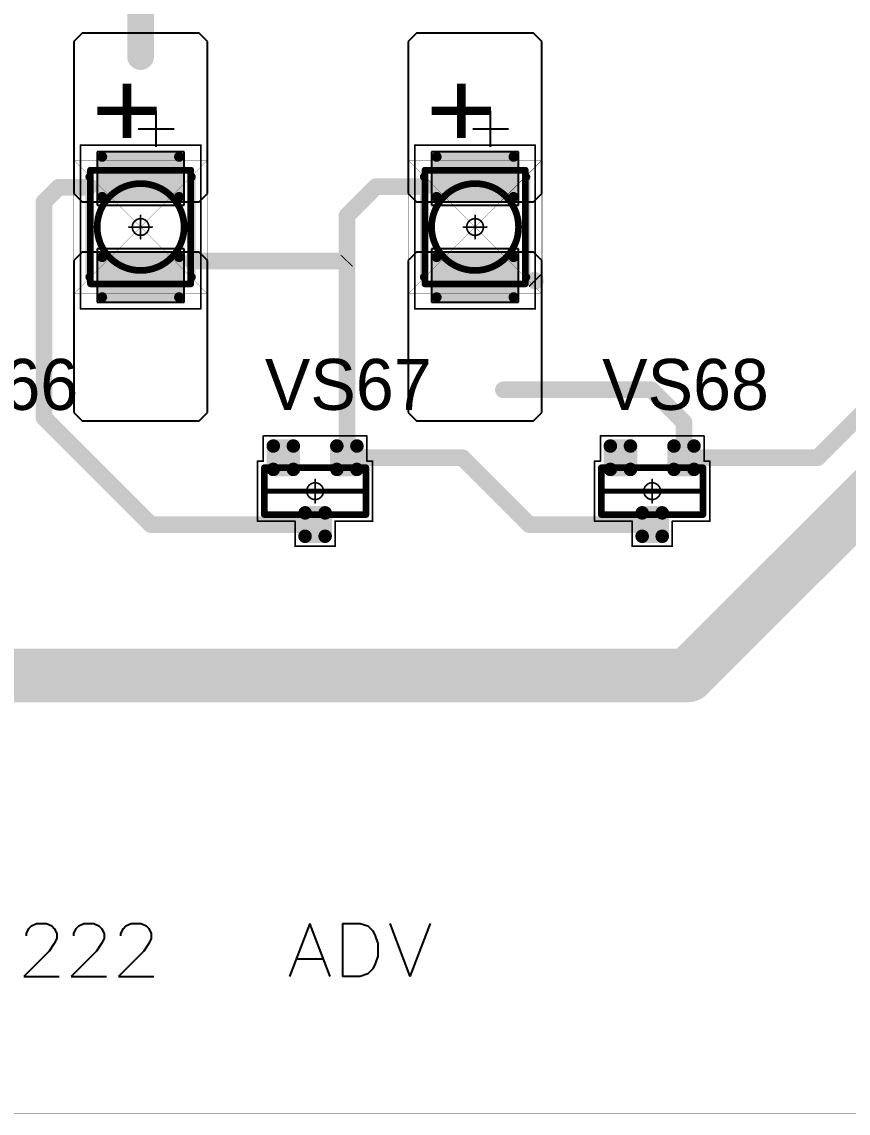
# Model space of a CAD drawing. Header units: millimetres. Extents: x 0 to 775, y 25 to 939.
# Drawn here: x 222.78 to 247.49, y 25.4 to 58.04 of the extents above; entities that cross this region are included whole.
import ezdxf

# ---------------------------------------------------------------- set-up
doc = ezdxf.new("R2010")
doc.units = ezdxf.units.MM
for name, color, linetype in [('Mechanical13', 56, 'Continuous'), ('Mechanical15', 56, 'Continuous'), ('Mechanical3', 76, 'Continuous'), ('Mechanical9', 56, 'Continuous'), ('TopLayer', 1, 'Continuous'), ('TopOverlay', 2, 'Continuous'), ('TopPaste', 8, 'Continuous'), ('TopSolder', 216, 'Continuous')]:
    doc.layers.add(name, color=color, linetype=linetype)

# ---------------------------------------------------------------- blocks, each defined once
blk = doc.blocks.new('SOT23_1')
at = {"layer": 'Mechanical13', "const_width": 0.2}
for points in [[(0.7, 1.52), (-0.7, 1.52)], [(-0.7, -1.52), (-0.7, 1.52)], [(0.7, -1.52), (0.7, 1.52)], [(0.7, -1.52), (-0.7, -1.52)]]:
    blk.add_lwpolyline(points, dxfattribs=at)
at = {"layer": 'Mechanical13', "const_width": 0.1}
for points in [[(-0.75, 1.52, 1), (-0.65, 1.52, 1)], [(-0.75, 1.52, 1), (-0.65, 1.52, 1)], [(0.65, 1.52, 1), (0.75, 1.52, 1)], [(0.65, 1.52, 1), (0.75, 1.52, 1)], [(-0.75, -1.52, 1), (-0.65, -1.52, 1)], [(-0.75, -1.52, 1), (-0.65, -1.52, 1)], [(0.65, -1.52, 1), (0.75, -1.52, 1)], [(0.65, -1.52, 1), (0.75, -1.52, 1)]]:
    blk.add_lwpolyline(points, format="xyb", close=True, dxfattribs=at)
at = {"layer": 'Mechanical15', "const_width": 0.05}
for points in [[(-0.9, 1.55), (-0.9, 1.72)], [(0.9, 1.72), (-0.9, 1.72)], [(0.9, 0.6), (0.9, 1.72)], [(-1.65, -1.55), (-1.65, 1.55)], [(-0.9, 1.55), (-1.65, 1.55)], [(0, -0.35), (0, 0.35)], [(1.65, 0.6), (0.9, 0.6)], [(1.65, -0.6), (1.65, 0.6)], [(0.35, 0), (-0.35, 0)], [(1.65, -0.6), (0.9, -0.6)], [(0.9, -1.72), (0.9, -0.6)], [(-0.9, -1.55), (-1.65, -1.55)], [(-0.9, -1.72), (-0.9, -1.55)], [(0.9, -1.72), (-0.9, -1.72)]]:
    blk.add_lwpolyline(points, dxfattribs=at)
at = {"layer": 'Mechanical15'}
for points, const_width in [([(-0.913, 1.72, 1), (-0.888, 1.72, 1)], 0.025), ([(-0.913, 1.72, 1), (-0.888, 1.72, 1)], 0.025), ([(0.888, 1.72, 1), (0.913, 1.72, 1)], 0.025), ([(0.888, 1.72, 1), (0.913, 1.72, 1)], 0.025), ([(-1.662, 1.55, 1), (-1.637, 1.55, 1)], 0.025), ([(-1.662, 1.55, 1), (-1.637, 1.55, 1)], 0.025), ([(-0.913, 1.55, 1), (-0.888, 1.55, 1)], 0.025), ([(-0.913, 1.55, 1), (-0.888, 1.55, 1)], 0.025), ([(-0.012, 0.35, 1), (0.012, 0.35, 1)], 0.025), ([(0.888, 0.6, 1), (0.913, 0.6, 1)], 0.025), ([(0.888, 0.6, 1), (0.913, 0.6, 1)], 0.025), ([(1.637, 0.6, 1), (1.662, 0.6, 1)], 0.025), ([(1.637, 0.6, 1), (1.662, 0.6, 1)], 0.025), ([(-0.362, 0, 1), (-0.337, 0, 1)], 0.025), ([(0.25, 0, 1), (-0.25, 0, 1)], 0.05), ([(-0.262, 0, 1), (-0.238, 0, 1)], 0.025), ([(0.238, 0, 1), (0.262, 0, 1)], 0.025), ([(0.337, 0, 1), (0.362, 0, 1)], 0.025), ([(-0.012, -0.35, 1), (0.012, -0.35, 1)], 0.025), ([(0.888, -0.6, 1), (0.913, -0.6, 1)], 0.025), ([(0.888, -0.6, 1), (0.913, -0.6, 1)], 0.025), ([(1.637, -0.6, 1), (1.662, -0.6, 1)], 0.025), ([(1.637, -0.6, 1), (1.662, -0.6, 1)], 0.025), ([(-1.662, -1.55, 1), (-1.637, -1.55, 1)], 0.025), ([(-1.662, -1.55, 1), (-1.637, -1.55, 1)], 0.025), ([(-0.913, -1.55, 1), (-0.888, -1.55, 1)], 0.025), ([(-0.913, -1.55, 1), (-0.888, -1.55, 1)], 0.025), ([(-0.913, -1.72, 1), (-0.888, -1.72, 1)], 0.025), ([(-0.913, -1.72, 1), (-0.888, -1.72, 1)], 0.025), ([(0.888, -1.72, 1), (0.913, -1.72, 1)], 0.025), ([(0.888, -1.72, 1), (0.913, -1.72, 1)], 0.025)]:
    blk.add_lwpolyline(points, format="xyb", close=True, dxfattribs=dict(at, const_width=const_width))
at = {"layer": 'TopLayer', "const_width": 0.1}
for points in [[(-1.4, 1.25, 1), (-1.3, 1.25, 1)], [(-0.7, 1.25, 1), (-0.6, 1.25, 1)], [(-1.4, 0.65, 1), (-1.3, 0.65, 1)], [(-0.7, 0.65, 1), (-0.6, 0.65, 1)], [(0.6, 0.3, 1), (0.7, 0.3, 1)], [(1.3, 0.3, 1), (1.4, 0.3, 1)], [(0.6, -0.3, 1), (0.7, -0.3, 1)], [(1.3, -0.3, 1), (1.4, -0.3, 1)], [(-1.4, -0.65, 1), (-1.3, -0.65, 1)], [(-0.7, -0.65, 1), (-0.6, -0.65, 1)], [(-1.4, -1.25, 1), (-1.3, -1.25, 1)], [(-0.7, -1.25, 1), (-0.6, -1.25, 1)]]:
    blk.add_lwpolyline(points, format="xyb", close=True, dxfattribs=at)
at = {"layer": 'TopLayer'}
for points in [[(-1.35, 1.35), (-1.35, 0.55), (-0.65, 1.35), (-0.65, 0.55)], [(-1.45, 1.25), (-1.45, 0.65), (-0.55, 1.25), (-0.55, 0.65)], [(0.65, 0.4), (0.65, -0.4), (1.35, 0.4), (1.35, -0.4)], [(0.55, 0.3), (0.55, -0.3), (1.45, 0.3), (1.45, -0.3)], [(-1.45, -0.65), (-1.45, -1.25), (-0.55, -0.65), (-0.55, -1.25)], [(-1.35, -0.55), (-1.35, -1.35), (-0.65, -0.55), (-0.65, -1.35)]]:
    blk.add_solid(points, dxfattribs=at)
at = {"layer": 'TopOverlay', "const_width": 0.15}
blk.add_lwpolyline([(0, -1.5), (0, 1.5)], dxfattribs=at)
at = {"layer": 'TopOverlay', "const_width": 0.075}
for points in [[(-0.038, 1.5, 1), (0.038, 1.5, 1)], [(-0.038, -1.5, 1), (0.038, -1.5, 1)]]:
    blk.add_lwpolyline(points, format="xyb", close=True, dxfattribs=at)
at = {"layer": 'TopPaste', "const_width": 0.075}
for points in [[(-1.387, 1.25, 1), (-1.313, 1.25, 1)], [(-0.687, 1.25, 1), (-0.613, 1.25, 1)], [(-1.387, 0.65, 1), (-1.313, 0.65, 1)], [(-0.687, 0.65, 1), (-0.613, 0.65, 1)], [(0.613, 0.3, 1), (0.687, 0.3, 1)], [(1.313, 0.3, 1), (1.387, 0.3, 1)], [(0.613, -0.3, 1), (0.687, -0.3, 1)], [(1.313, -0.3, 1), (1.387, -0.3, 1)], [(-1.387, -0.65, 1), (-1.313, -0.65, 1)], [(-0.687, -0.65, 1), (-0.613, -0.65, 1)], [(-1.387, -1.25, 1), (-1.313, -1.25, 1)], [(-0.687, -1.25, 1), (-0.613, -1.25, 1)]]:
    blk.add_lwpolyline(points, format="xyb", close=True, dxfattribs=at)
at = {"layer": 'TopPaste'}
for points in [[(-1.35, 1.325), (-1.35, 0.575), (-0.65, 1.325), (-0.65, 0.575)], [(-1.425, 1.25), (-1.425, 0.65), (-0.575, 1.25), (-0.575, 0.65)], [(0.65, 0.375), (0.65, -0.375), (1.35, 0.375), (1.35, -0.375)], [(0.575, 0.3), (0.575, -0.3), (1.425, 0.3), (1.425, -0.3)], [(-1.425, -0.65), (-1.425, -1.25), (-0.575, -0.65), (-0.575, -1.25)], [(-1.35, -0.575), (-1.35, -1.325), (-0.65, -0.575), (-0.65, -1.325)]]:
    blk.add_solid(points, dxfattribs=at)
at = {"layer": 'TopSolder', "const_width": 0.202}
for points in [[(-1.451, 1.25, 1), (-1.249, 1.25, 1)], [(-0.751, 1.25, 1), (-0.549, 1.25, 1)], [(-1.451, 0.65, 1), (-1.249, 0.65, 1)], [(-0.751, 0.65, 1), (-0.549, 0.65, 1)], [(0.549, 0.3, 1), (0.751, 0.3, 1)], [(1.249, 0.3, 1), (1.451, 0.3, 1)], [(0.549, -0.3, 1), (0.751, -0.3, 1)], [(1.249, -0.3, 1), (1.451, -0.3, 1)], [(-1.451, -0.65, 1), (-1.249, -0.65, 1)], [(-0.751, -0.65, 1), (-0.549, -0.65, 1)], [(-1.451, -1.25, 1), (-1.249, -1.25, 1)], [(-0.751, -1.25, 1), (-0.549, -1.25, 1)]]:
    blk.add_lwpolyline(points, format="xyb", close=True, dxfattribs=at)
at = {"layer": 'TopSolder'}
for points in [[(-1.35, 1.452), (-1.35, 0.448), (-0.65, 1.452), (-0.65, 0.448)], [(-1.552, 1.25), (-1.552, 0.65), (-0.448, 1.25), (-0.448, 0.65)], [(0.65, 0.502), (0.65, -0.502), (1.35, 0.502), (1.35, -0.502)], [(0.448, 0.3), (0.448, -0.3), (1.552, 0.3), (1.552, -0.3)], [(-1.552, -0.65), (-1.552, -1.25), (-0.448, -0.65), (-0.448, -1.25)], [(-1.35, -0.448), (-1.35, -1.452), (-0.65, -0.448), (-0.65, -1.452)]]:
    blk.add_solid(points, dxfattribs=at)
blk = doc.blocks.new('SOT23_2')
at = {"layer": 'Mechanical13', "const_width": 0.2}
for points in [[(0.7, 1.52), (-0.7, 1.52)], [(-0.7, -1.52), (-0.7, 1.52)], [(0.7, -1.52), (0.7, 1.52)], [(0.7, -1.52), (-0.7, -1.52)]]:
    blk.add_lwpolyline(points, dxfattribs=at)
at = {"layer": 'Mechanical13', "const_width": 0.1}
for points in [[(-0.75, 1.52, 1), (-0.65, 1.52, 1)], [(-0.75, 1.52, 1), (-0.65, 1.52, 1)], [(0.65, 1.52, 1), (0.75, 1.52, 1)], [(0.65, 1.52, 1), (0.75, 1.52, 1)], [(-0.75, -1.52, 1), (-0.65, -1.52, 1)], [(-0.75, -1.52, 1), (-0.65, -1.52, 1)], [(0.65, -1.52, 1), (0.75, -1.52, 1)], [(0.65, -1.52, 1), (0.75, -1.52, 1)]]:
    blk.add_lwpolyline(points, format="xyb", close=True, dxfattribs=at)
at = {"layer": 'Mechanical15', "const_width": 0.05}
for points in [[(-0.9, 1.55), (-0.9, 1.72)], [(0.9, 1.72), (-0.9, 1.72)], [(0.9, 0.6), (0.9, 1.72)], [(-1.65, -1.55), (-1.65, 1.55)], [(-0.9, 1.55), (-1.65, 1.55)], [(0, -0.35), (0, 0.35)], [(1.65, 0.6), (0.9, 0.6)], [(1.65, -0.6), (1.65, 0.6)], [(0.35, 0), (-0.35, 0)], [(1.65, -0.6), (0.9, -0.6)], [(0.9, -1.72), (0.9, -0.6)], [(-0.9, -1.55), (-1.65, -1.55)], [(-0.9, -1.72), (-0.9, -1.55)], [(0.9, -1.72), (-0.9, -1.72)]]:
    blk.add_lwpolyline(points, dxfattribs=at)
at = {"layer": 'Mechanical15'}
for points, const_width in [([(-0.913, 1.72, 1), (-0.888, 1.72, 1)], 0.025), ([(-0.913, 1.72, 1), (-0.888, 1.72, 1)], 0.025), ([(0.888, 1.72, 1), (0.913, 1.72, 1)], 0.025), ([(0.888, 1.72, 1), (0.913, 1.72, 1)], 0.025), ([(-1.662, 1.55, 1), (-1.637, 1.55, 1)], 0.025), ([(-1.662, 1.55, 1), (-1.637, 1.55, 1)], 0.025), ([(-0.913, 1.55, 1), (-0.888, 1.55, 1)], 0.025), ([(-0.913, 1.55, 1), (-0.888, 1.55, 1)], 0.025), ([(-0.012, 0.35, 1), (0.012, 0.35, 1)], 0.025), ([(0.888, 0.6, 1), (0.913, 0.6, 1)], 0.025), ([(0.888, 0.6, 1), (0.913, 0.6, 1)], 0.025), ([(1.637, 0.6, 1), (1.662, 0.6, 1)], 0.025), ([(1.637, 0.6, 1), (1.662, 0.6, 1)], 0.025), ([(-0.362, 0, 1), (-0.337, 0, 1)], 0.025), ([(0.25, 0, 1), (-0.25, 0, 1)], 0.05), ([(-0.262, 0, 1), (-0.238, 0, 1)], 0.025), ([(0.238, 0, 1), (0.262, 0, 1)], 0.025), ([(0.337, 0, 1), (0.362, 0, 1)], 0.025), ([(-0.012, -0.35, 1), (0.012, -0.35, 1)], 0.025), ([(0.888, -0.6, 1), (0.913, -0.6, 1)], 0.025), ([(0.888, -0.6, 1), (0.913, -0.6, 1)], 0.025), ([(1.637, -0.6, 1), (1.662, -0.6, 1)], 0.025), ([(1.637, -0.6, 1), (1.662, -0.6, 1)], 0.025), ([(-1.662, -1.55, 1), (-1.637, -1.55, 1)], 0.025), ([(-1.662, -1.55, 1), (-1.637, -1.55, 1)], 0.025), ([(-0.913, -1.55, 1), (-0.888, -1.55, 1)], 0.025), ([(-0.913, -1.55, 1), (-0.888, -1.55, 1)], 0.025), ([(-0.913, -1.72, 1), (-0.888, -1.72, 1)], 0.025), ([(-0.913, -1.72, 1), (-0.888, -1.72, 1)], 0.025), ([(0.888, -1.72, 1), (0.913, -1.72, 1)], 0.025), ([(0.888, -1.72, 1), (0.913, -1.72, 1)], 0.025)]:
    blk.add_lwpolyline(points, format="xyb", close=True, dxfattribs=dict(at, const_width=const_width))
at = {"layer": 'TopLayer', "const_width": 0.1}
for points in [[(-1.4, 1.25, 1), (-1.3, 1.25, 1)], [(-0.7, 1.25, 1), (-0.6, 1.25, 1)], [(-1.4, 0.65, 1), (-1.3, 0.65, 1)], [(-0.7, 0.65, 1), (-0.6, 0.65, 1)], [(0.6, 0.3, 1), (0.7, 0.3, 1)], [(1.3, 0.3, 1), (1.4, 0.3, 1)], [(0.6, -0.3, 1), (0.7, -0.3, 1)], [(1.3, -0.3, 1), (1.4, -0.3, 1)], [(-1.4, -0.65, 1), (-1.3, -0.65, 1)], [(-0.7, -0.65, 1), (-0.6, -0.65, 1)], [(-1.4, -1.25, 1), (-1.3, -1.25, 1)], [(-0.7, -1.25, 1), (-0.6, -1.25, 1)]]:
    blk.add_lwpolyline(points, format="xyb", close=True, dxfattribs=at)
at = {"layer": 'TopLayer'}
for points in [[(-1.35, 1.35), (-1.35, 0.55), (-0.65, 1.35), (-0.65, 0.55)], [(-1.45, 1.25), (-1.45, 0.65), (-0.55, 1.25), (-0.55, 0.65)], [(0.65, 0.4), (0.65, -0.4), (1.35, 0.4), (1.35, -0.4)], [(0.55, 0.3), (0.55, -0.3), (1.45, 0.3), (1.45, -0.3)], [(-1.45, -0.65), (-1.45, -1.25), (-0.55, -0.65), (-0.55, -1.25)], [(-1.35, -0.55), (-1.35, -1.35), (-0.65, -0.55), (-0.65, -1.35)]]:
    blk.add_solid(points, dxfattribs=at)
at = {"layer": 'TopOverlay', "const_width": 0.15}
blk.add_lwpolyline([(0, -1.5), (0, 1.5)], dxfattribs=at)
at = {"layer": 'TopOverlay', "const_width": 0.075}
for points in [[(-0.038, 1.5, 1), (0.038, 1.5, 1)], [(-0.038, -1.5, 1), (0.038, -1.5, 1)]]:
    blk.add_lwpolyline(points, format="xyb", close=True, dxfattribs=at)
at = {"layer": 'TopPaste', "const_width": 0.075}
for points in [[(-1.387, 1.25, 1), (-1.313, 1.25, 1)], [(-0.687, 1.25, 1), (-0.613, 1.25, 1)], [(-1.387, 0.65, 1), (-1.313, 0.65, 1)], [(-0.687, 0.65, 1), (-0.613, 0.65, 1)], [(0.613, 0.3, 1), (0.687, 0.3, 1)], [(1.313, 0.3, 1), (1.387, 0.3, 1)], [(0.613, -0.3, 1), (0.687, -0.3, 1)], [(1.313, -0.3, 1), (1.387, -0.3, 1)], [(-1.387, -0.65, 1), (-1.313, -0.65, 1)], [(-0.687, -0.65, 1), (-0.613, -0.65, 1)], [(-1.387, -1.25, 1), (-1.313, -1.25, 1)], [(-0.687, -1.25, 1), (-0.613, -1.25, 1)]]:
    blk.add_lwpolyline(points, format="xyb", close=True, dxfattribs=at)
at = {"layer": 'TopPaste'}
for points in [[(-1.35, 1.325), (-1.35, 0.575), (-0.65, 1.325), (-0.65, 0.575)], [(-1.425, 1.25), (-1.425, 0.65), (-0.575, 1.25), (-0.575, 0.65)], [(0.65, 0.375), (0.65, -0.375), (1.35, 0.375), (1.35, -0.375)], [(0.575, 0.3), (0.575, -0.3), (1.425, 0.3), (1.425, -0.3)], [(-1.425, -0.65), (-1.425, -1.25), (-0.575, -0.65), (-0.575, -1.25)], [(-1.35, -0.575), (-1.35, -1.325), (-0.65, -0.575), (-0.65, -1.325)]]:
    blk.add_solid(points, dxfattribs=at)
at = {"layer": 'TopSolder', "const_width": 0.202}
for points in [[(-1.451, 1.25, 1), (-1.249, 1.25, 1)], [(-0.751, 1.25, 1), (-0.549, 1.25, 1)], [(-1.451, 0.65, 1), (-1.249, 0.65, 1)], [(-0.751, 0.65, 1), (-0.549, 0.65, 1)], [(0.549, 0.3, 1), (0.751, 0.3, 1)], [(1.249, 0.3, 1), (1.451, 0.3, 1)], [(0.549, -0.3, 1), (0.751, -0.3, 1)], [(1.249, -0.3, 1), (1.451, -0.3, 1)], [(-1.451, -0.65, 1), (-1.249, -0.65, 1)], [(-0.751, -0.65, 1), (-0.549, -0.65, 1)], [(-1.451, -1.25, 1), (-1.249, -1.25, 1)], [(-0.751, -1.25, 1), (-0.549, -1.25, 1)]]:
    blk.add_lwpolyline(points, format="xyb", close=True, dxfattribs=at)
at = {"layer": 'TopSolder'}
for points in [[(-1.35, 1.452), (-1.35, 0.448), (-0.65, 1.452), (-0.65, 0.448)], [(-1.552, 1.25), (-1.552, 0.65), (-0.448, 1.25), (-0.448, 0.65)], [(0.65, 0.502), (0.65, -0.502), (1.35, 0.502), (1.35, -0.502)], [(0.448, 0.3), (0.448, -0.3), (1.552, 0.3), (1.552, -0.3)], [(-1.552, -0.65), (-1.552, -1.25), (-0.448, -0.65), (-0.448, -1.25)], [(-1.35, -0.448), (-1.35, -1.452), (-0.65, -0.448), (-0.65, -1.452)]]:
    blk.add_solid(points, dxfattribs=at)
blk = doc.blocks.new('T66G_94')
at = {"layer": 'Mechanical13'}
for p, q in [((2.936, 0.071), (2.936, -1)), ((2.4, -0.464), (3.471, -0.464))]:
    blk.add_line(p, q, dxfattribs=at)
at = {"layer": 'Mechanical13', "const_width": 0.2}
for points in [[(-1.7, 1.5), (-1.7, -1.5)], [(-1.7, 1.5), (1.7, 1.5)], [(1.7, 1.5), (1.7, -1.5)], [(-1.7, -1.5), (1.7, -1.5)]]:
    blk.add_lwpolyline(points, dxfattribs=at)
at = {"layer": 'Mechanical13'}
for points, const_width in [([(-1.75, 1.5, 1), (-1.65, 1.5, 1)], 0.1), ([(-1.75, 1.5, 1), (-1.65, 1.5, 1)], 0.1), ([(1.3, 0, 1), (-1.3, 0, 1)], 0.2), ([(1.65, 1.5, 1), (1.75, 1.5, 1)], 0.1), ([(1.65, 1.5, 1), (1.75, 1.5, 1)], 0.1), ([(-1.35, 0, 1), (-1.25, 0, 1)], 0.1), ([(1.25, 0, 1), (1.35, 0, 1)], 0.1), ([(-1.75, -1.5, 1), (-1.65, -1.5, 1)], 0.1), ([(-1.75, -1.5, 1), (-1.65, -1.5, 1)], 0.1), ([(1.65, -1.5, 1), (1.75, -1.5, 1)], 0.1), ([(1.65, -1.5, 1), (1.75, -1.5, 1)], 0.1)]:
    blk.add_lwpolyline(points, format="xyb", close=True, dxfattribs=dict(at, const_width=const_width))
at = {"layer": 'Mechanical15', "const_width": 0.05}
for points in [[(-2.45, 1.8), (2.45, 1.8)], [(-2.45, 1.8), (-2.45, -1.8)], [(2.45, 1.8), (2.45, -1.8)], [(0, 0.35), (0, -0.35)], [(-0.35, 0), (0.35, 0)], [(-2.45, -1.8), (2.45, -1.8)]]:
    blk.add_lwpolyline(points, dxfattribs=at)
at = {"layer": 'Mechanical15'}
for points, const_width in [([(-2.462, 1.8, 1), (-2.438, 1.8, 1)], 0.025), ([(-2.462, 1.8, 1), (-2.438, 1.8, 1)], 0.025), ([(2.438, 1.8, 1), (2.462, 1.8, 1)], 0.025), ([(2.438, 1.8, 1), (2.462, 1.8, 1)], 0.025), ([(-0.012, 0.35, 1), (0.012, 0.35, 1)], 0.025), ([(-0.362, 0, 1), (-0.337, 0, 1)], 0.025), ([(0.25, 0, 1), (-0.25, 0, 1)], 0.05), ([(-0.262, 0, 1), (-0.238, 0, 1)], 0.025), ([(0.238, 0, 1), (0.262, 0, 1)], 0.025), ([(0.337, 0, 1), (0.362, 0, 1)], 0.025), ([(-0.012, -0.35, 1), (0.012, -0.35, 1)], 0.025), ([(-2.462, -1.8, 1), (-2.438, -1.8, 1)], 0.025), ([(-2.462, -1.8, 1), (-2.438, -1.8, 1)], 0.025), ([(2.438, -1.8, 1), (2.462, -1.8, 1)], 0.025), ([(2.438, -1.8, 1), (2.462, -1.8, 1)], 0.025)]:
    blk.add_lwpolyline(points, format="xyb", close=True, dxfattribs=dict(at, const_width=const_width))
at = {"layer": 'TopLayer'}
for p, q in [((-5.55, 2), (-5.8, 1.75)), ((-1, 2), (-5.55, 2)), ((-0.75, 1.75), (-1, 2)), ((1, 2), (0.75, 1.75)), ((5.55, 2), (1, 2)), ((5.8, 1.75), (5.55, 2)), ((-5.8, 1.75), (-5.8, -1.75)), ((-0.75, -1.75), (-0.75, 1.75)), ((0.75, 1.75), (0.75, -1.75)), ((5.8, -1.75), (5.8, 1.75)), ((-5.8, -1.75), (-5.55, -2)), ((-1, -2), (-0.75, -1.75)), ((0.75, -1.75), (1, -2)), ((5.55, -2), (5.8, -1.75)), ((-5.55, -2), (-1, -2)), ((1, -2), (5.55, -2))]:
    blk.add_line(p, q, dxfattribs=at)
at = {"layer": 'TopLayer', "const_width": 0.15}
for points in [[(-2.175, 1.15, 1), (-2.025, 1.15, 1)], [(-0.975, 1.15, 1), (-0.825, 1.15, 1)], [(0.825, 1.15, 1), (0.975, 1.15, 1)], [(2.025, 1.15, 1), (2.175, 1.15, 1)], [(-2.175, -1.15, 1), (-2.025, -1.15, 1)], [(-0.975, -1.15, 1), (-0.825, -1.15, 1)], [(0.825, -1.15, 1), (0.975, -1.15, 1)], [(2.025, -1.15, 1), (2.175, -1.15, 1)]]:
    blk.add_lwpolyline(points, format="xyb", close=True, dxfattribs=at)
at = {"layer": 'TopLayer'}
for points in [[(-0.75, 1.15), (-2.25, 1.15), (-0.75, -1.15), (-2.25, -1.15)], [(-0.9, 1.3), (-2.1, 1.3), (-0.9, -1.3), (-2.1, -1.3)], [(2.25, 1.15), (0.75, 1.15), (2.25, -1.15), (0.75, -1.15)], [(2.1, 1.3), (0.9, 1.3), (2.1, -1.3), (0.9, -1.3)]]:
    blk.add_solid(points, dxfattribs=at)
at = {"layer": 'TopOverlay', "const_width": 0.25}
for points in [[(-1.5, 1.525), (1.5, 1.525)], [(-1.5, -1.525), (1.5, -1.525)]]:
    blk.add_lwpolyline(points, dxfattribs=at)
at = {"layer": 'TopOverlay', "const_width": 0.125}
for points in [[(-1.562, 1.525, 1), (-1.438, 1.525, 1)], [(1.438, 1.525, 1), (1.562, 1.525, 1)], [(-1.562, -1.525, 1), (-1.438, -1.525, 1)], [(1.438, -1.525, 1), (1.562, -1.525, 1)]]:
    blk.add_lwpolyline(points, format="xyb", close=True, dxfattribs=at)
at = {"layer": 'TopPaste', "const_width": 0.125}
for points in [[(-2.163, 1.15, 1), (-2.038, 1.15, 1)], [(-0.963, 1.15, 1), (-0.838, 1.15, 1)], [(0.838, 1.15, 1), (0.963, 1.15, 1)], [(2.038, 1.15, 1), (2.163, 1.15, 1)], [(-2.163, -1.15, 1), (-2.038, -1.15, 1)], [(-0.963, -1.15, 1), (-0.838, -1.15, 1)], [(0.838, -1.15, 1), (0.963, -1.15, 1)], [(2.038, -1.15, 1), (2.163, -1.15, 1)]]:
    blk.add_lwpolyline(points, format="xyb", close=True, dxfattribs=at)
at = {"layer": 'TopPaste'}
for points in [[(-0.775, 1.15), (-2.225, 1.15), (-0.775, -1.15), (-2.225, -1.15)], [(-0.9, 1.275), (-2.1, 1.275), (-0.9, -1.275), (-2.1, -1.275)], [(2.225, 1.15), (0.775, 1.15), (2.225, -1.15), (0.775, -1.15)], [(2.1, 1.275), (0.9, 1.275), (2.1, -1.275), (0.9, -1.275)]]:
    blk.add_solid(points, dxfattribs=at)
at = {"layer": 'TopSolder'}
for p, q in [((-2.25, 1.3), (-2.25, -1.3)), ((-0.65, 1.3), (-2.25, 1.3)), ((-0.65, -1.3), (-0.65, 1.3)), ((0.65, 1.3), (0.65, -1.3)), ((2.25, 1.3), (0.65, 1.3)), ((2.25, -1.3), (2.25, 1.3)), ((-2.25, -1.3), (-0.65, -1.3)), ((0.65, -1.3), (2.25, -1.3))]:
    blk.add_line(p, q, dxfattribs=at)
at = {"layer": 'TopOverlay'}
blk.add_text('+', height=2.5, dxfattribs=at).set_placement((2.5, -0.8))
blk = doc.blocks.new('T66G_95')
at = {"layer": 'Mechanical13'}
for p, q in [((2.936, 0.071), (2.936, -1)), ((2.4, -0.464), (3.471, -0.464))]:
    blk.add_line(p, q, dxfattribs=at)
at = {"layer": 'Mechanical13', "const_width": 0.2}
for points in [[(-1.7, 1.5), (-1.7, -1.5)], [(-1.7, 1.5), (1.7, 1.5)], [(1.7, 1.5), (1.7, -1.5)], [(-1.7, -1.5), (1.7, -1.5)]]:
    blk.add_lwpolyline(points, dxfattribs=at)
at = {"layer": 'Mechanical13'}
for points, const_width in [([(-1.75, 1.5, 1), (-1.65, 1.5, 1)], 0.1), ([(-1.75, 1.5, 1), (-1.65, 1.5, 1)], 0.1), ([(1.3, 0, 1), (-1.3, 0, 1)], 0.2), ([(1.65, 1.5, 1), (1.75, 1.5, 1)], 0.1), ([(1.65, 1.5, 1), (1.75, 1.5, 1)], 0.1), ([(-1.35, 0, 1), (-1.25, 0, 1)], 0.1), ([(1.25, 0, 1), (1.35, 0, 1)], 0.1), ([(-1.75, -1.5, 1), (-1.65, -1.5, 1)], 0.1), ([(-1.75, -1.5, 1), (-1.65, -1.5, 1)], 0.1), ([(1.65, -1.5, 1), (1.75, -1.5, 1)], 0.1), ([(1.65, -1.5, 1), (1.75, -1.5, 1)], 0.1)]:
    blk.add_lwpolyline(points, format="xyb", close=True, dxfattribs=dict(at, const_width=const_width))
at = {"layer": 'Mechanical15', "const_width": 0.05}
for points in [[(-2.45, 1.8), (2.45, 1.8)], [(-2.45, 1.8), (-2.45, -1.8)], [(2.45, 1.8), (2.45, -1.8)], [(0, 0.35), (0, -0.35)], [(-0.35, 0), (0.35, 0)], [(-2.45, -1.8), (2.45, -1.8)]]:
    blk.add_lwpolyline(points, dxfattribs=at)
at = {"layer": 'Mechanical15'}
for points, const_width in [([(-2.462, 1.8, 1), (-2.438, 1.8, 1)], 0.025), ([(-2.462, 1.8, 1), (-2.438, 1.8, 1)], 0.025), ([(2.438, 1.8, 1), (2.462, 1.8, 1)], 0.025), ([(2.438, 1.8, 1), (2.462, 1.8, 1)], 0.025), ([(-0.012, 0.35, 1), (0.012, 0.35, 1)], 0.025), ([(-0.362, 0, 1), (-0.337, 0, 1)], 0.025), ([(0.25, 0, 1), (-0.25, 0, 1)], 0.05), ([(-0.262, 0, 1), (-0.238, 0, 1)], 0.025), ([(0.238, 0, 1), (0.262, 0, 1)], 0.025), ([(0.337, 0, 1), (0.362, 0, 1)], 0.025), ([(-0.012, -0.35, 1), (0.012, -0.35, 1)], 0.025), ([(-2.462, -1.8, 1), (-2.438, -1.8, 1)], 0.025), ([(-2.462, -1.8, 1), (-2.438, -1.8, 1)], 0.025), ([(2.438, -1.8, 1), (2.462, -1.8, 1)], 0.025), ([(2.438, -1.8, 1), (2.462, -1.8, 1)], 0.025)]:
    blk.add_lwpolyline(points, format="xyb", close=True, dxfattribs=dict(at, const_width=const_width))
at = {"layer": 'TopLayer'}
for p, q in [((-5.55, 2), (-5.8, 1.75)), ((-1, 2), (-5.55, 2)), ((-0.75, 1.75), (-1, 2)), ((1, 2), (0.75, 1.75)), ((5.55, 2), (1, 2)), ((5.8, 1.75), (5.55, 2)), ((-5.8, 1.75), (-5.8, -1.75)), ((-0.75, -1.75), (-0.75, 1.75)), ((0.75, 1.75), (0.75, -1.75)), ((5.8, -1.75), (5.8, 1.75)), ((-5.8, -1.75), (-5.55, -2)), ((-1, -2), (-0.75, -1.75)), ((0.75, -1.75), (1, -2)), ((5.55, -2), (5.8, -1.75)), ((-5.55, -2), (-1, -2)), ((1, -2), (5.55, -2))]:
    blk.add_line(p, q, dxfattribs=at)
at = {"layer": 'TopLayer', "const_width": 0.15}
for points in [[(-2.175, 1.15, 1), (-2.025, 1.15, 1)], [(-0.975, 1.15, 1), (-0.825, 1.15, 1)], [(0.825, 1.15, 1), (0.975, 1.15, 1)], [(2.025, 1.15, 1), (2.175, 1.15, 1)], [(-2.175, -1.15, 1), (-2.025, -1.15, 1)], [(-0.975, -1.15, 1), (-0.825, -1.15, 1)], [(0.825, -1.15, 1), (0.975, -1.15, 1)], [(2.025, -1.15, 1), (2.175, -1.15, 1)]]:
    blk.add_lwpolyline(points, format="xyb", close=True, dxfattribs=at)
at = {"layer": 'TopLayer'}
for points in [[(-0.75, 1.15), (-2.25, 1.15), (-0.75, -1.15), (-2.25, -1.15)], [(-0.9, 1.3), (-2.1, 1.3), (-0.9, -1.3), (-2.1, -1.3)], [(2.25, 1.15), (0.75, 1.15), (2.25, -1.15), (0.75, -1.15)], [(2.1, 1.3), (0.9, 1.3), (2.1, -1.3), (0.9, -1.3)]]:
    blk.add_solid(points, dxfattribs=at)
at = {"layer": 'TopOverlay', "const_width": 0.25}
for points in [[(-1.5, 1.525), (1.5, 1.525)], [(-1.5, -1.525), (1.5, -1.525)]]:
    blk.add_lwpolyline(points, dxfattribs=at)
at = {"layer": 'TopOverlay', "const_width": 0.125}
for points in [[(-1.562, 1.525, 1), (-1.438, 1.525, 1)], [(1.438, 1.525, 1), (1.562, 1.525, 1)], [(-1.562, -1.525, 1), (-1.438, -1.525, 1)], [(1.438, -1.525, 1), (1.562, -1.525, 1)]]:
    blk.add_lwpolyline(points, format="xyb", close=True, dxfattribs=at)
at = {"layer": 'TopPaste', "const_width": 0.125}
for points in [[(-2.163, 1.15, 1), (-2.038, 1.15, 1)], [(-0.963, 1.15, 1), (-0.838, 1.15, 1)], [(0.838, 1.15, 1), (0.963, 1.15, 1)], [(2.038, 1.15, 1), (2.163, 1.15, 1)], [(-2.163, -1.15, 1), (-2.038, -1.15, 1)], [(-0.963, -1.15, 1), (-0.838, -1.15, 1)], [(0.838, -1.15, 1), (0.963, -1.15, 1)], [(2.038, -1.15, 1), (2.163, -1.15, 1)]]:
    blk.add_lwpolyline(points, format="xyb", close=True, dxfattribs=at)
at = {"layer": 'TopPaste'}
for points in [[(-0.775, 1.15), (-2.225, 1.15), (-0.775, -1.15), (-2.225, -1.15)], [(-0.9, 1.275), (-2.1, 1.275), (-0.9, -1.275), (-2.1, -1.275)], [(2.225, 1.15), (0.775, 1.15), (2.225, -1.15), (0.775, -1.15)], [(2.1, 1.275), (0.9, 1.275), (2.1, -1.275), (0.9, -1.275)]]:
    blk.add_solid(points, dxfattribs=at)
at = {"layer": 'TopSolder'}
for p, q in [((-2.25, 1.3), (-2.25, -1.3)), ((-0.65, 1.3), (-2.25, 1.3)), ((-0.65, -1.3), (-0.65, 1.3)), ((0.65, 1.3), (0.65, -1.3)), ((2.25, 1.3), (0.65, 1.3)), ((2.25, -1.3), (2.25, 1.3)), ((-2.25, -1.3), (-0.65, -1.3)), ((0.65, -1.3), (2.25, -1.3))]:
    blk.add_line(p, q, dxfattribs=at)
at = {"layer": 'TopOverlay'}
blk.add_text('+', height=2.5, dxfattribs=at).set_placement((2.5, -0.8))

msp = doc.modelspace()

# ---------------------------------------------------------------- linework, layer by layer
at = {"layer": 'Mechanical3', "const_width": 0.01}
msp.add_lwpolyline([(25.4, 25.4), (309.9, 25.4)], dxfattribs=at)
at = {"layer": 'Mechanical9'}
for points, const_width in [([(224.333, 53.9), (228.333, 53.9)], 0.0127), ([(224.333, 49.9), (224.333, 53.9)], 0.0127), ([(224.333, 49.9), (228.333, 53.9)], 0.01), ([(224.333, 53.9), (228.333, 49.9)], 0.01), ([(228.333, 49.9), (228.333, 53.9)], 0.0127), ([(234.333, 53.9), (238.333, 53.9)], 0.0127), ([(234.333, 49.9), (234.333, 53.9)], 0.0127), ([(234.333, 49.9), (238.333, 53.9)], 0.01), ([(234.333, 53.9), (238.333, 49.9)], 0.01), ([(238.333, 49.9), (238.333, 53.9)], 0.0127), ([(224.333, 49.9), (228.333, 49.9)], 0.0127), ([(234.333, 49.9), (238.333, 49.9)], 0.0127)]:
    msp.add_lwpolyline(points, dxfattribs=dict(at, const_width=const_width))
for points, const_width in [([(224.33, 53.9, 1), (224.336, 53.9, 1)], 0.00635), ([(224.33, 53.9, 1), (224.336, 53.9, 1)], 0.00635), ([(224.33, 53.9, 1), (224.335, 53.9, 1)], 0.005), ([(228.33, 53.9, 1), (228.336, 53.9, 1)], 0.00635), ([(228.33, 53.9, 1), (228.336, 53.9, 1)], 0.00635), ([(228.33, 53.9, 1), (228.335, 53.9, 1)], 0.005), ([(234.33, 53.9, 1), (234.336, 53.9, 1)], 0.00635), ([(234.33, 53.9, 1), (234.336, 53.9, 1)], 0.00635), ([(234.33, 53.9, 1), (234.335, 53.9, 1)], 0.005), ([(238.33, 53.9, 1), (238.336, 53.9, 1)], 0.00635), ([(238.33, 53.9, 1), (238.336, 53.9, 1)], 0.00635), ([(238.33, 53.9, 1), (238.335, 53.9, 1)], 0.005), ([(224.33, 49.9, 1), (224.336, 49.9, 1)], 0.00635), ([(224.33, 49.9, 1), (224.336, 49.9, 1)], 0.00635), ([(224.33, 49.9, 1), (224.335, 49.9, 1)], 0.005), ([(228.33, 49.9, 1), (228.336, 49.9, 1)], 0.00635), ([(228.33, 49.9, 1), (228.336, 49.9, 1)], 0.00635), ([(228.33, 49.9, 1), (228.335, 49.9, 1)], 0.005), ([(234.33, 49.9, 1), (234.336, 49.9, 1)], 0.00635), ([(234.33, 49.9, 1), (234.336, 49.9, 1)], 0.00635), ([(234.33, 49.9, 1), (234.335, 49.9, 1)], 0.005), ([(236.336, 49.9, 1), (236.33, 49.9, 1)], 0.00635), ([(236.336, 49.9, 1), (236.33, 49.9, 1)], 0.00635), ([(236.328, 49.9, 1), (236.331, 49.9, 1)], 0.00317), ([(236.328, 49.9, 1), (236.331, 49.9, 1)], 0.00317), ([(236.334, 49.9, 1), (236.337, 49.9, 1)], 0.00317), ([(236.334, 49.9, 1), (236.337, 49.9, 1)], 0.00317), ([(238.33, 49.9, 1), (238.336, 49.9, 1)], 0.00635), ([(238.33, 49.9, 1), (238.336, 49.9, 1)], 0.00635), ([(238.33, 49.9, 1), (238.335, 49.9, 1)], 0.005)]:
    msp.add_lwpolyline(points, format="xyb", close=True, dxfattribs=dict(at, const_width=const_width))
at = {"layer": 'TopLayer'}
for p, q in [((223.069, 30.997), (223.22, 31.073)), ((223.22, 31.073), (223.522, 31.073)), ((223.522, 31.073), (223.673, 30.997)), ((224.482, 30.997), (224.633, 31.073)), ((224.633, 31.073), (224.935, 31.073)), ((224.935, 31.073), (225.087, 30.997)), ((225.895, 30.997), (226.046, 31.073)), ((226.046, 31.073), (226.349, 31.073)), ((226.349, 31.073), (226.5, 30.997)), ((231.392, 31.073), (230.788, 29.486)), ((231.997, 29.486), (231.392, 31.073)), ((232.367, 31.073), (232.367, 29.486)), ((232.367, 31.073), (232.896, 31.073)), ((232.896, 31.073), (233.123, 30.998)), ((233.781, 31.073), (234.385, 29.486)), ((234.99, 31.073), (234.385, 29.486)), ((222.917, 30.77), (222.993, 30.922)), ((222.917, 30.695), (222.917, 30.77)), ((222.993, 30.922), (223.069, 30.997)), ((223.673, 30.997), (223.749, 30.922)), ((223.749, 30.922), (223.824, 30.77)), ((223.824, 30.77), (223.824, 30.619)), ((224.331, 30.77), (224.406, 30.922)), ((224.331, 30.695), (224.331, 30.77)), ((224.406, 30.922), (224.482, 30.997)), ((225.087, 30.997), (225.162, 30.922)), ((225.162, 30.922), (225.238, 30.77)), ((225.238, 30.77), (225.238, 30.619)), ((225.744, 30.77), (225.82, 30.922)), ((225.744, 30.695), (225.744, 30.77)), ((225.82, 30.922), (225.895, 30.997)), ((226.5, 30.997), (226.575, 30.922)), ((226.575, 30.922), (226.651, 30.77)), ((226.651, 30.77), (226.651, 30.619)), ((233.123, 30.998), (233.274, 30.846)), ((233.274, 30.846), (233.35, 30.695)), ((233.35, 30.695), (233.425, 30.469)), ((223.749, 30.468), (223.598, 30.241)), ((223.824, 30.619), (223.749, 30.468)), ((225.162, 30.468), (225.011, 30.241)), ((225.238, 30.619), (225.162, 30.468)), ((226.575, 30.468), (226.424, 30.241)), ((226.651, 30.619), (226.575, 30.468)), ((233.425, 30.469), (233.425, 30.091)), ((223.598, 30.241), (222.842, 29.486)), ((225.011, 30.241), (224.255, 29.486)), ((226.424, 30.241), (225.668, 29.486)), ((233.425, 30.091), (233.35, 29.864)), ((231.014, 30.015), (231.77, 30.015)), ((233.274, 29.713), (233.123, 29.562)), ((233.35, 29.864), (233.274, 29.713)), ((222.842, 29.486), (223.9, 29.486)), ((224.255, 29.486), (225.313, 29.486)), ((225.668, 29.486), (226.727, 29.486)), ((232.896, 29.486), (232.367, 29.486)), ((233.123, 29.562), (232.896, 29.486))]:
    msp.add_line(p, q, dxfattribs=at)
for points, const_width in [([(242.699, 38.486), (281.73, 77.518)], 1.6), ([(226.331, 56.998), (226.331, 58.775)], 0.8), ([(223.442, 52.646), (223.886, 53.09)], 0.5), ([(223.886, 53.09), (224.775, 53.09)], 0.5), ([(232.5, 52.236), (233.37, 53.106)], 0.5), ([(233.37, 53.106), (234.837, 53.106)], 0.5), ([(223.442, 46.2), (223.442, 52.646)], 0.5), ([(232.5, 50.905), (232.5, 52.236)], 0.5), ([(227.868, 50.886), (232.482, 50.886)], 0.5), ([(232.482, 50.886), (232.5, 50.905)], 0.5), ([(232.5, 45), (232.5, 50.905)], 0.5), ([(238.107, 50.309), (238.135, 50.281)], 0.5), ([(246.572, 45), (249.933, 48.361)], 0.5), ([(237.182, 47.032), (241.607, 47.032)], 0.5), ([(241.607, 47.032), (242.579, 46.06)], 0.5), ([(223.442, 46.2), (226.642, 43)], 0.5), ([(242.579, 45), (242.579, 46.06)], 0.5), ([(232.5, 45), (235.952, 45)], 0.5), ([(235.952, 45), (237.952, 43)], 0.5), ([(242.579, 45), (246.572, 45)], 0.5), ([(226.642, 43), (231.55, 43)], 0.5), ([(237.952, 43), (241.629, 43)], 0.5), ([(142.215, 38.486), (242.699, 38.486)], 1.6)]:
    msp.add_lwpolyline(points, dxfattribs=dict(at, const_width=const_width))
for points, const_width in [([(226.131, 56.998, 1), (226.531, 56.998, 1)], 0.4), ([(223.761, 53.09, 1), (224.011, 53.09, 1)], 0.25), ([(223.761, 53.09, 1), (224.011, 53.09, 1)], 0.25), ([(224.65, 53.09, 1), (224.9, 53.09, 1)], 0.25), ([(233.245, 53.106, 1), (233.495, 53.106, 1)], 0.25), ([(233.245, 53.106, 1), (233.495, 53.106, 1)], 0.25), ([(234.712, 53.106, 1), (234.962, 53.106, 1)], 0.25), ([(223.317, 52.646, 1), (223.567, 52.646, 1)], 0.25), ([(223.317, 52.646, 1), (223.567, 52.646, 1)], 0.25), ([(232.375, 52.236, 1), (232.625, 52.236, 1)], 0.25), ([(232.375, 52.236, 1), (232.625, 52.236, 1)], 0.25), ([(227.743, 50.886, 1), (227.993, 50.886, 1)], 0.25), ([(232.357, 50.886, 1), (232.607, 50.886, 1)], 0.25), ([(232.357, 50.886, 1), (232.607, 50.886, 1)], 0.25), ([(232.375, 50.905, 1), (232.625, 50.905, 1)], 0.25), ([(232.375, 50.905, 1), (232.625, 50.905, 1)], 0.25), ([(232.375, 50.905, 1), (232.625, 50.905, 1)], 0.25), ([(237.982, 50.309, 1), (238.232, 50.309, 1)], 0.25), ([(238.01, 50.281, 1), (238.26, 50.281, 1)], 0.25), ([(237.057, 47.032, 1), (237.307, 47.032, 1)], 0.25), ([(241.482, 47.032, 1), (241.732, 47.032, 1)], 0.25), ([(241.482, 47.032, 1), (241.732, 47.032, 1)], 0.25), ([(223.317, 46.2, 1), (223.567, 46.2, 1)], 0.25), ([(223.317, 46.2, 1), (223.567, 46.2, 1)], 0.25), ([(242.454, 46.06, 1), (242.704, 46.06, 1)], 0.25), ([(242.454, 46.06, 1), (242.704, 46.06, 1)], 0.25), ([(232.375, 45, 1), (232.625, 45, 1)], 0.25), ([(232.375, 45, 1), (232.625, 45, 1)], 0.25), ([(235.827, 45, 1), (236.077, 45, 1)], 0.25), ([(235.827, 45, 1), (236.077, 45, 1)], 0.25), ([(242.454, 45, 1), (242.704, 45, 1)], 0.25), ([(242.454, 45, 1), (242.704, 45, 1)], 0.25), ([(246.447, 45, 1), (246.697, 45, 1)], 0.25), ([(246.447, 45, 1), (246.697, 45, 1)], 0.25), ([(226.517, 43, 1), (226.767, 43, 1)], 0.25), ([(226.517, 43, 1), (226.767, 43, 1)], 0.25), ([(231.425, 43, 1), (231.675, 43, 1)], 0.25), ([(237.827, 43, 1), (238.077, 43, 1)], 0.25), ([(237.827, 43, 1), (238.077, 43, 1)], 0.25), ([(241.504, 43, 1), (241.754, 43, 1)], 0.25), ([(242.299, 38.486, 1), (243.099, 38.486, 1)], 0.8), ([(242.299, 38.486, 1), (243.099, 38.486, 1)], 0.8)]:
    msp.add_lwpolyline(points, format="xyb", close=True, dxfattribs=dict(at, const_width=const_width))

# ---------------------------------------------------------------- block references
for name, p, rotation in [('T66G_95', (226.333, 51.9), 90), ('T66G_94', (236.333, 51.9), 90), ('SOT23_2', (231.55, 44), 270), ('SOT23_1', (241.629, 44), 270)]:
    msp.add_blockref(name, p, dxfattribs=dict(rotation=rotation))

# ---------------------------------------------------------------- texts
at = {"layer": 'TopOverlay'}
for s, p in [('VS66', (219.481, 46.431)), ('VS67', (230.048, 46.431)), ('VS68', (240.132, 46.431))]:
    msp.add_text(s, height=1.524, dxfattribs=at).set_placement(p)

doc.saveas('drawing.dxf')
